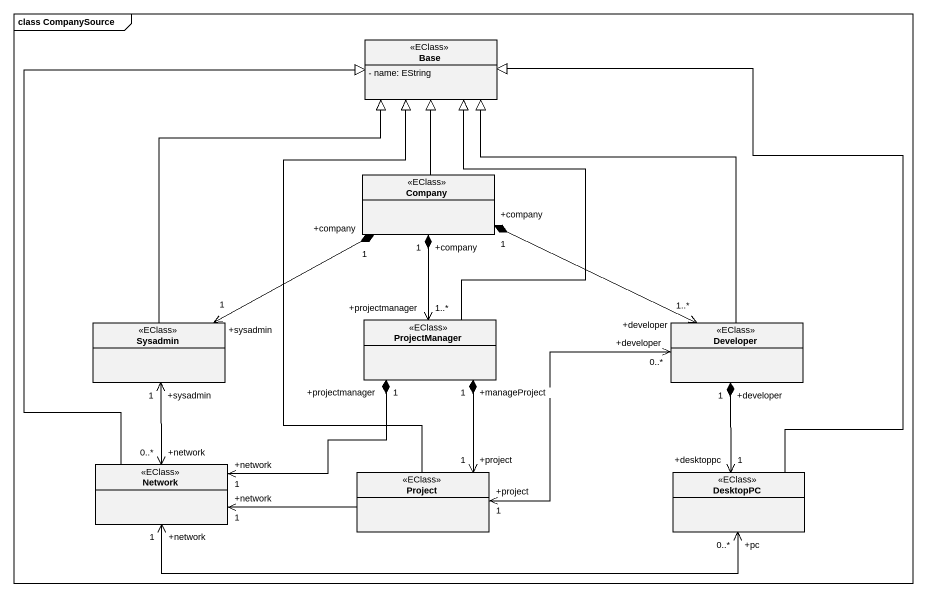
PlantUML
@startuml
mainframe class CompanySource
hide circle
hide empty members
skinparam classAttributeIconSize 0
class Base <<EClass>> {
  - name: EString
}
class Company <<EClass>>
class Sysadmin <<EClass>>
class ProjectManager <<EClass>>
class Developer <<EClass>>
class "Network" as Network_ <<EClass>>
class Project <<EClass>>
class DesktopPC <<EClass>>
Company -up-|> Base
Company "+company\n1" *-left-> "+sysadmin\n1" Sysadmin
Company "+company\n1" *--> "+projectmanager\n1..*" ProjectManager
Company "+company\n1" *-right-> "+developer\n1..*" Developer
Sysadmin -up-|> Base
Sysadmin "+sysadmin\n1" <--> "+network\n0..*" Network_
ProjectManager -up-|> Base
ProjectManager "+projectmanager\n1" *-left-> "+network\n1" Network_
ProjectManager "+manageProject\n1" *--> "+project\n1" Project
Developer -up-|> Base
Developer "+developer\n1" *--> "+desktoppc\n1" DesktopPC
Network_ -up-|> Base
Project -up-|> Base
Project "+project\n1" <-right-> "+developer\n0..*" Developer
Project -left-> "+network\n1" Network_
DesktopPC -up-|> Base
DesktopPC "+pc\n0..*" <-left-> "+network\n1" Network_
@enduml
